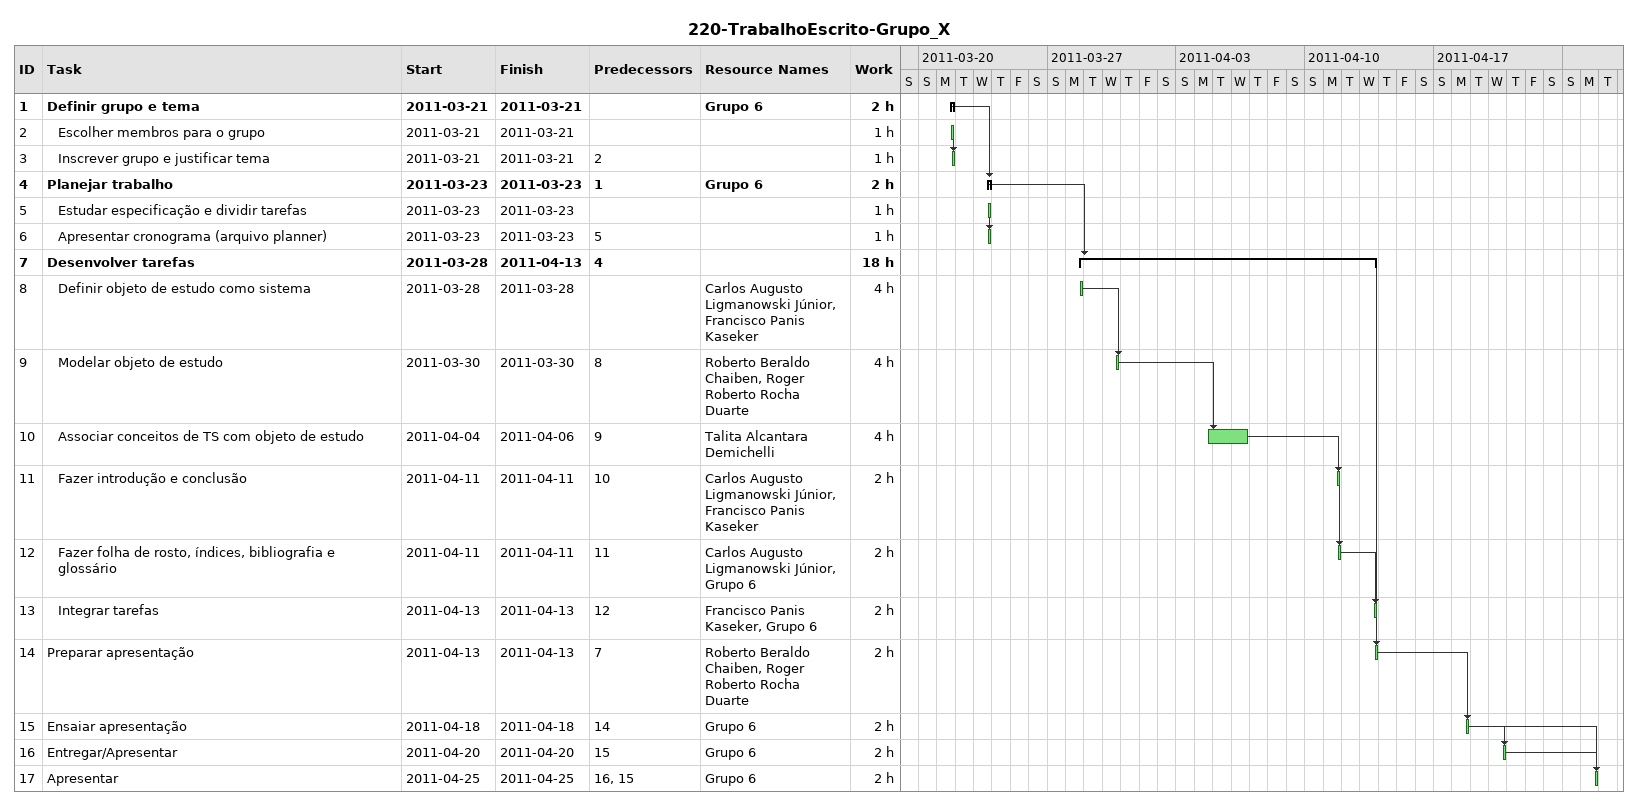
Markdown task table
220-TrabalhoEscrito-Grupo_X

| ID | Level | Task | Start | Finish | Predecessors | Resources | Work (h) |
|---|---|---|---|---|---|---|---|
| 1 | 1 | **Definir grupo e tema** | 2011-03-21 | 2011-03-21 |  | Grupo 6 | 2 |
| 2 | 2 | Escolher membros para o grupo | 2011-03-21 | 2011-03-21 |  |  | 1 |
| 3 | 2 | Inscrever grupo e justificar tema | 2011-03-21 | 2011-03-21 | 2 |  | 1 |
| 4 | 1 | **Planejar trabalho** | 2011-03-23 | 2011-03-23 | 1 | Grupo 6 | 2 |
| 5 | 2 | Estudar especificação e dividir tarefas | 2011-03-23 | 2011-03-23 |  |  | 1 |
| 6 | 2 | Apresentar cronograma (arquivo planner) | 2011-03-23 | 2011-03-23 | 5 |  | 1 |
| 7 | 1 | **Desenvolver tarefas** | 2011-03-28 | 2011-04-13 | 4 |  | 18 |
| 8 | 2 | Definir objeto de estudo como sistema | 2011-03-28 | 2011-03-28 |  | Carlos Augusto Ligmanowski Júnior, Francisco Panis Kaseker | 4 |
| 9 | 2 | Modelar objeto de estudo | 2011-03-30 | 2011-03-30 | 8 | Roberto Beraldo Chaiben, Roger Roberto Rocha Duarte | 4 |
| 10 | 2 | Associar conceitos de TS com objeto de estudo | 2011-04-04 | 2011-04-06 | 9 | Talita Alcantara Demichelli | 4 |
| 11 | 2 | Fazer introdução e conclusão | 2011-04-11 | 2011-04-11 | 10 | Carlos Augusto Ligmanowski Júnior, Francisco Panis Kaseker | 2 |
| 12 | 2 | Fazer folha de rosto, índices, bibliografia e glossário | 2011-04-11 | 2011-04-11 | 11 | Carlos Augusto Ligmanowski Júnior, Grupo 6 | 2 |
| 13 | 2 | Integrar tarefas | 2011-04-13 | 2011-04-13 | 12 | Francisco Panis Kaseker, Grupo 6 | 2 |
| 14 | 1 | Preparar apresentação | 2011-04-13 | 2011-04-13 | 7 | Roberto Beraldo Chaiben, Roger Roberto Rocha Duarte | 2 |
| 15 | 1 | Ensaiar apresentação | 2011-04-18 | 2011-04-18 | 14 | Grupo 6 | 2 |
| 16 | 1 | Entregar/Apresentar | 2011-04-20 | 2011-04-20 | 15 | Grupo 6 | 2 |
| 17 | 1 | Apresentar | 2011-04-25 | 2011-04-25 | 16, 15 | Grupo 6 | 2 |
